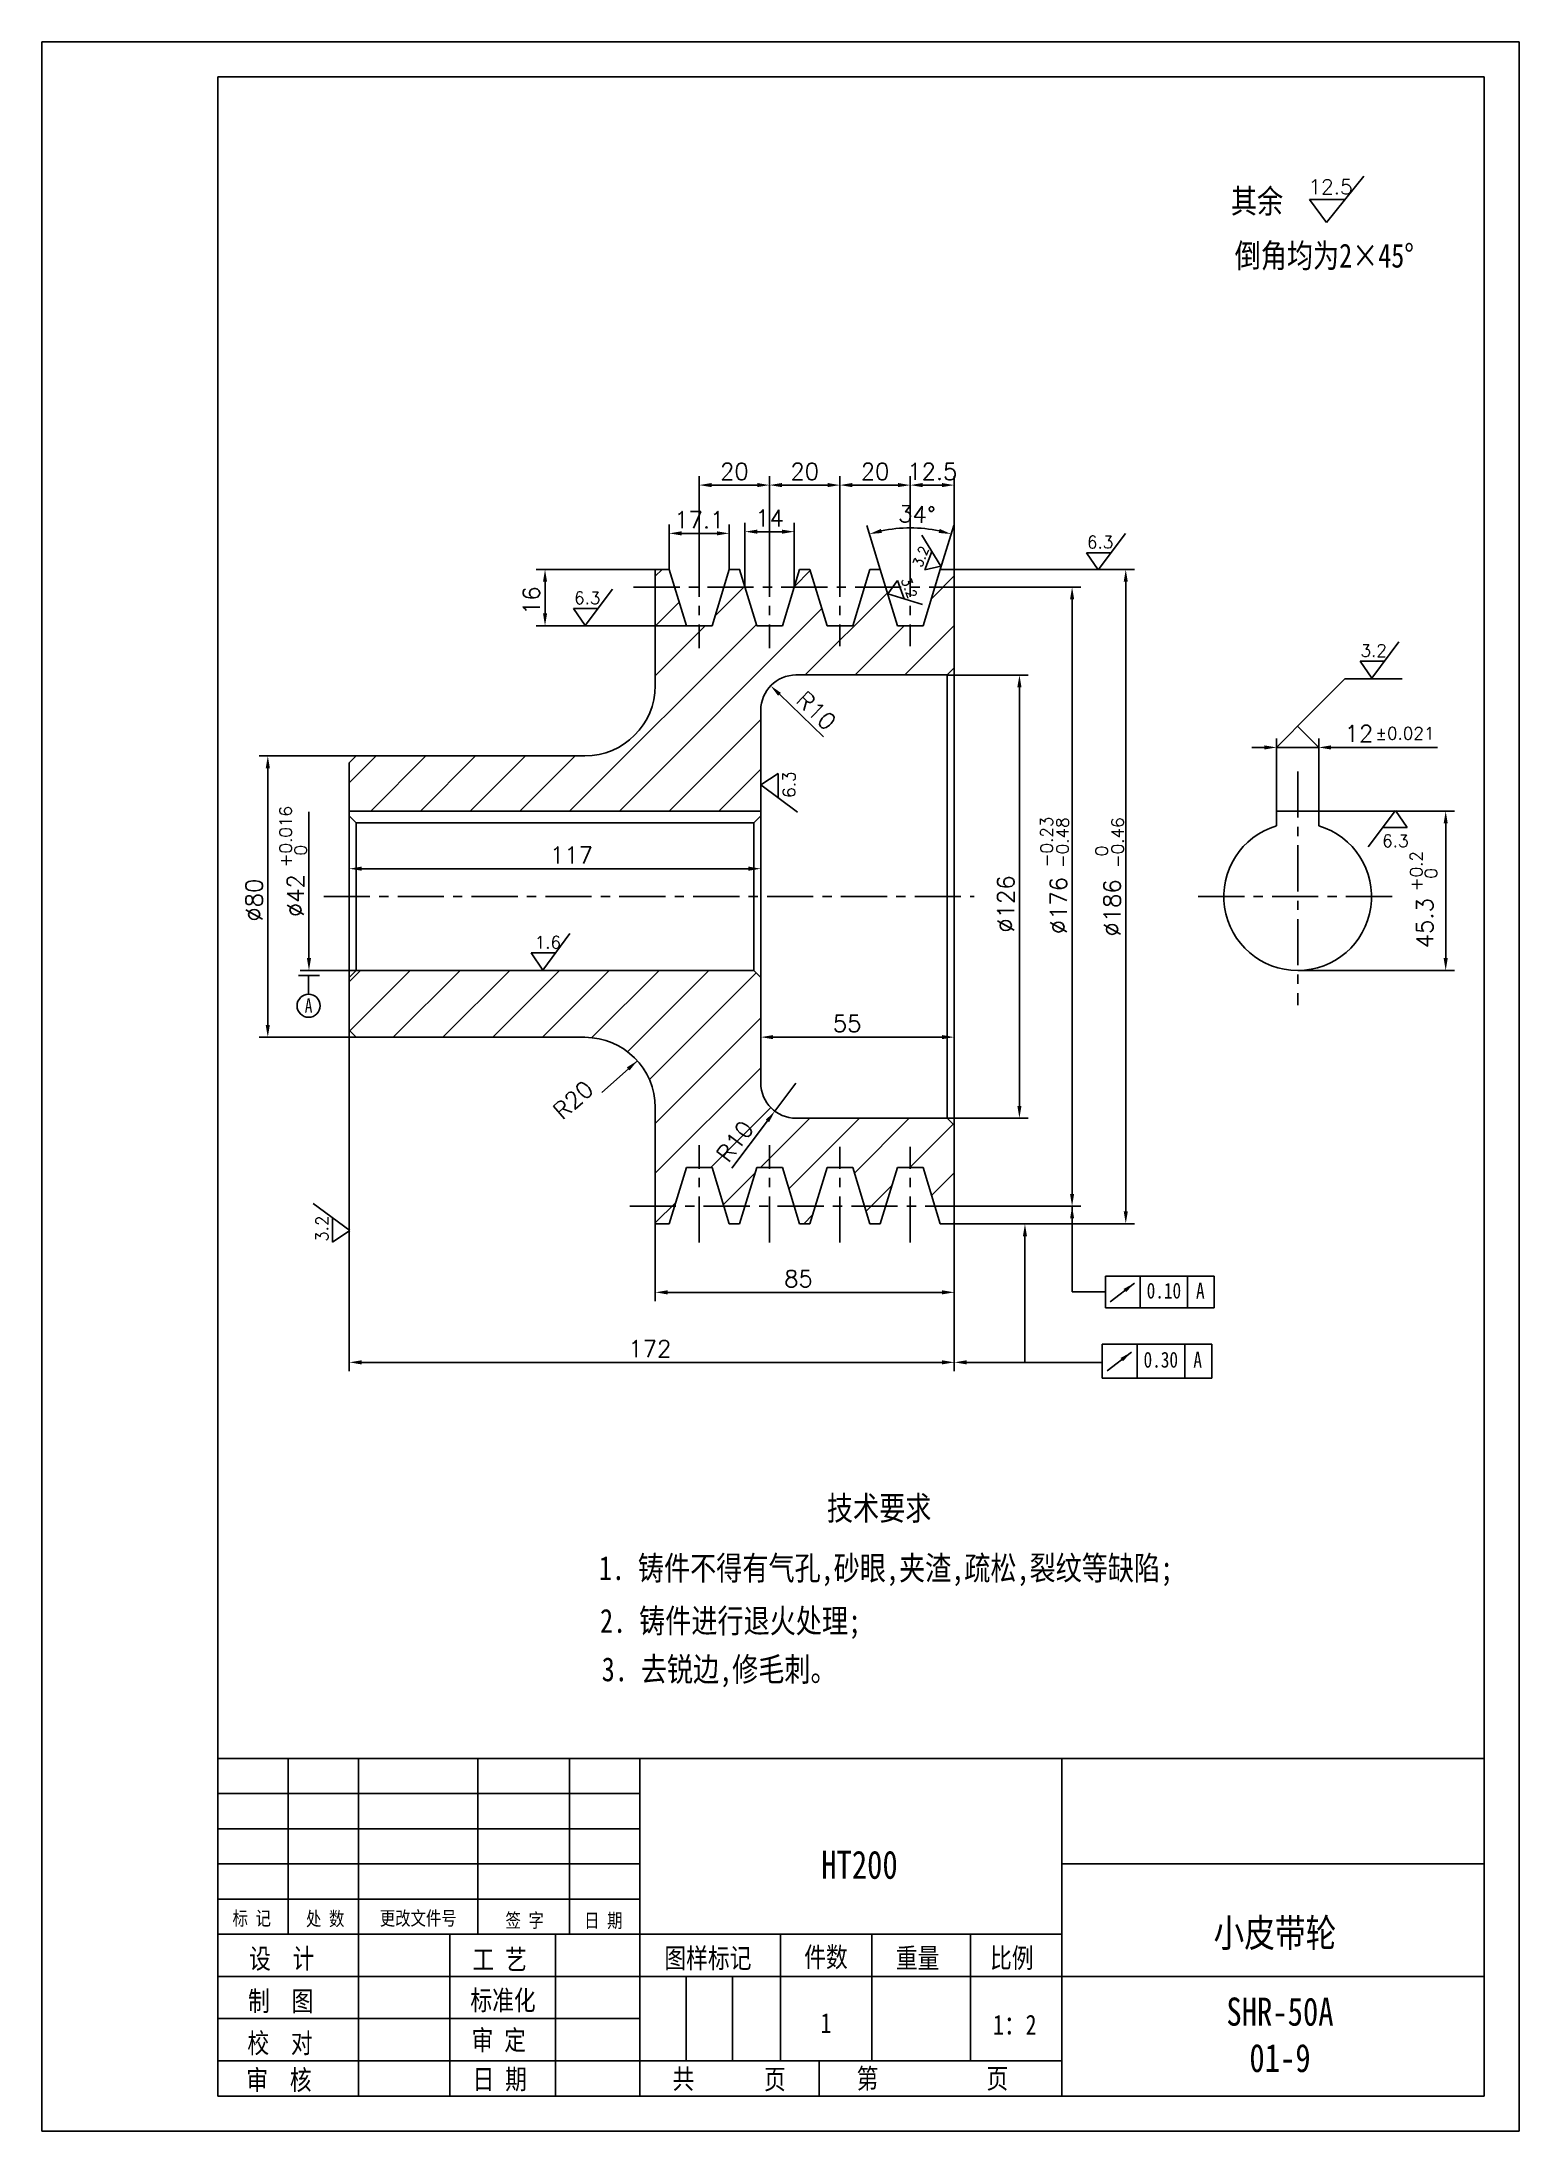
# Model space of a CAD drawing. Extents: x 346 to 766, y 135 to 729.
import ezdxf

# ---------------------------------------------------------------- set-up
doc = ezdxf.new("R2010")
doc.units = 0
doc.header["$LTSCALE"] = 10.5
doc.header["$MEASUREMENT"] = 0
doc.linetypes.add('CENTER', pattern=[2, 1.25, -0.25, 0.25, -0.25])
doc.layers.get('0').update_dxf_attribs({"color": 2, "linetype": 'CONTINUOUS'})
doc.layers.get('DEFPOINTS').update_dxf_attribs({"linetype": 'CONTINUOUS'})
doc.layers.add('PART', color=3, linetype='CONTINUOUS')
doc.layers.add('SMPEN_THICK', color=7, linetype='CONTINUOUS')
doc.styles.add('HZDX', font='', dxfattribs={"width": 0.8, "height": 7.5})
doc.styles.get("Standard").update_dxf_attribs({"font": 'txt.shx', "height": 4.75})
doc.styles.get('HZDX').set_extended_font_data('SimSun')
doc.dimstyles.get("Standard").update_dxf_attribs({"dimtxt": 0.18, "dimasz": 0.18, "dimexe": 0.18, "dimexo": 0.0625, "dimgap": 0.09, "dimtad": 0, "dimtih": 1, "dimtoh": 1, "dimdec": 4, "dimzin": 0, "dimdsep": 46, "dimtxsty": 'Standard', "dimcen": 0.09, "dimadec": 0, "dimazin": 0, "dimtfac": 1, "dimtdec": 4, "dimtofl": 0, "dimtmove": 0, "dimatfit": 3, "dimfxl": 1, "dimtolj": 1, "dimtzin": 0, "dimarcsym": 0})

# ---------------------------------------------------------------- blocks, each defined once
blk = doc.blocks.new('*D5')
at = {"color": 2, "linetype": 'ByBlock', "transparency": 16777216}
for p, q in [((593.31, 606.31), (593.31, 637.8)), ((605.81, 611.31), (605.81, 637.8)), ((602.31, 635.3), (596.81, 635.3))]:
    blk.add_line(p, q, dxfattribs=at)
for points in [[(596.81, 635.89), (596.81, 634.72), (593.31, 635.3)], [(602.31, 635.89), (602.31, 634.72), (605.81, 635.3)]]:
    blk.add_solid(points, dxfattribs=at)
at = {"layer": 'DEFPOINTS', "color": 0, "linetype": 'ByBlock', "transparency": 16777216}
for p in [(593.31, 635.3), (593.31, 606.31), (605.81, 611.31)]:
    blk.add_point(p, dxfattribs=at)
at = {"color": 2, "linetype": 'ByBlock', "transparency": 16777216, "insert": (599.56, 639.18), "char_height": 4.75, "attachment_point": 5}
blk.add_mtext('\\A1;12.5', dxfattribs=at)
blk = doc.blocks.new('*D6')
at = {"color": 2, "linetype": 'ByBlock', "transparency": 16777216}
for p, q in [((573.31, 606.31), (573.31, 637.8)), ((593.31, 606.31), (593.31, 637.8)), ((589.81, 635.3), (576.81, 635.3))]:
    blk.add_line(p, q, dxfattribs=at)
for points in [[(576.81, 635.89), (576.81, 634.72), (573.31, 635.3)], [(589.81, 635.89), (589.81, 634.72), (593.31, 635.3)]]:
    blk.add_solid(points, dxfattribs=at)
at = {"layer": 'DEFPOINTS', "color": 0, "linetype": 'ByBlock', "transparency": 16777216}
for p in [(573.31, 635.3), (573.31, 606.31), (593.31, 606.31)]:
    blk.add_point(p, dxfattribs=at)
at = {"color": 2, "linetype": 'ByBlock', "transparency": 16777216, "insert": (583.31, 639.18), "char_height": 4.75, "attachment_point": 5}
blk.add_mtext('\\A1;20', dxfattribs=at)
blk = doc.blocks.new('*D7')
at = {"color": 2, "linetype": 'ByBlock', "transparency": 16777216}
for p, q in [((553.31, 606.31), (553.31, 637.8)), ((573.31, 606.31), (573.31, 637.8)), ((569.81, 635.3), (556.81, 635.3))]:
    blk.add_line(p, q, dxfattribs=at)
for points in [[(556.81, 635.89), (556.81, 634.72), (553.31, 635.3)], [(569.81, 635.89), (569.81, 634.72), (573.31, 635.3)]]:
    blk.add_solid(points, dxfattribs=at)
at = {"layer": 'DEFPOINTS', "color": 0, "linetype": 'ByBlock', "transparency": 16777216}
for p in [(553.31, 635.3), (553.31, 606.31), (573.31, 606.31)]:
    blk.add_point(p, dxfattribs=at)
at = {"color": 2, "linetype": 'ByBlock', "transparency": 16777216, "insert": (563.31, 639.18), "char_height": 4.75, "attachment_point": 5}
blk.add_mtext('\\A1;20', dxfattribs=at)
blk = doc.blocks.new('*D8')
at = {"color": 2, "linetype": 'ByBlock', "transparency": 16777216}
for p, q in [((533.31, 606.31), (533.31, 637.8)), ((553.31, 606.31), (553.31, 637.8)), ((549.81, 635.3), (536.81, 635.3))]:
    blk.add_line(p, q, dxfattribs=at)
for points in [[(536.81, 635.89), (536.81, 634.72), (533.31, 635.3)], [(549.81, 635.89), (549.81, 634.72), (553.31, 635.3)]]:
    blk.add_solid(points, dxfattribs=at)
at = {"layer": 'DEFPOINTS', "color": 0, "linetype": 'ByBlock', "transparency": 16777216}
for p in [(533.31, 635.3), (533.31, 606.31), (553.31, 606.31)]:
    blk.add_point(p, dxfattribs=at)
at = {"color": 2, "linetype": 'ByBlock', "transparency": 16777216, "insert": (543.31, 639.18), "char_height": 4.75, "attachment_point": 5}
blk.add_mtext('\\A1;20', dxfattribs=at)
blk = doc.blocks.new('*D9')
at = {"color": 2, "linetype": 'ByBlock', "transparency": 16777216}
for p, q in [((520.81, 579.31), (486.97, 579.31)), ((489.47, 575.81), (489.47, 566.81)), ((529.7, 563.31), (486.97, 563.31))]:
    blk.add_line(p, q, dxfattribs=at)
for points in [[(488.89, 575.81), (490.05, 575.81), (489.47, 579.31)], [(488.89, 566.81), (490.05, 566.81), (489.47, 563.31)]]:
    blk.add_solid(points, dxfattribs=at)
at = {"layer": 'DEFPOINTS', "color": 0, "linetype": 'ByBlock', "transparency": 16777216}
for p in [(520.81, 579.31), (489.47, 563.31), (529.7, 563.31)]:
    blk.add_point(p, dxfattribs=at)
at = {"color": 2, "linetype": 'ByBlock', "transparency": 16777216, "insert": (485.6, 570.46), "char_height": 4.75, "attachment_point": 5, "rotation": 90}
blk.add_mtext('\\A1;16', dxfattribs=at)
blk = doc.blocks.new('*D10')
at = {"color": 2, "linetype": 'ByBlock', "transparency": 16777216}
for p, q in [((605.81, 574.31), (641.8, 574.31)), ((639.3, 570.81), (639.3, 401.81)), ((605.81, 398.31), (641.8, 398.31))]:
    blk.add_line(p, q, dxfattribs=at)
for points in [[(638.72, 570.81), (639.89, 570.81), (639.3, 574.31)], [(638.72, 401.81), (639.89, 401.81), (639.3, 398.31)]]:
    blk.add_solid(points, dxfattribs=at)
at = {"layer": 'DEFPOINTS', "color": 0, "linetype": 'ByBlock', "transparency": 16777216}
for p in [(605.81, 574.31), (605.81, 398.31), (639.3, 398.31)]:
    blk.add_point(p, dxfattribs=at)
at = {"color": 2, "linetype": 'ByBlock', "transparency": 16777216, "insert": (635.43, 483.77), "char_height": 4.75, "attachment_point": 5, "rotation": 90}
blk.add_mtext('\\A1;∅176', dxfattribs=at)
blk = doc.blocks.new('*D11')
at = {"color": 2, "linetype": 'ByBlock', "transparency": 16777216}
for p, q in [((603.81, 549.31), (626.83, 549.31)), ((624.33, 545.81), (624.33, 426.81)), ((603.81, 423.31), (626.83, 423.31))]:
    blk.add_line(p, q, dxfattribs=at)
for points in [[(623.74, 545.81), (624.91, 545.81), (624.33, 549.31)], [(623.74, 426.81), (624.91, 426.81), (624.33, 423.31)]]:
    blk.add_solid(points, dxfattribs=at)
at = {"layer": 'DEFPOINTS', "color": 0, "linetype": 'ByBlock', "transparency": 16777216}
for p in [(603.81, 549.31), (603.81, 423.31), (624.33, 423.31)]:
    blk.add_point(p, dxfattribs=at)
at = {"color": 2, "linetype": 'ByBlock', "transparency": 16777216, "insert": (620.45, 484.21), "char_height": 4.75, "attachment_point": 5, "rotation": 90}
blk.add_mtext('\\A1;∅126', dxfattribs=at)
blk = doc.blocks.new('*D12')
at = {"color": 2, "linetype": 'ByBlock', "transparency": 16777216}
for p, q in [((605.81, 579.31), (657.06, 579.31)), ((654.56, 575.81), (654.56, 396.81)), ((605.81, 393.31), (657.06, 393.31))]:
    blk.add_line(p, q, dxfattribs=at)
for points in [[(653.98, 575.81), (655.14, 575.81), (654.56, 579.31)], [(653.98, 396.81), (655.14, 396.81), (654.56, 393.31)]]:
    blk.add_solid(points, dxfattribs=at)
at = {"layer": 'DEFPOINTS', "color": 0, "linetype": 'ByBlock', "transparency": 16777216}
for p in [(605.81, 579.31), (605.81, 393.31), (654.56, 393.31)]:
    blk.add_point(p, dxfattribs=at)
at = {"color": 2, "linetype": 'ByBlock', "transparency": 16777216, "insert": (650.68, 483.11), "char_height": 4.75, "attachment_point": 5, "rotation": 90}
blk.add_mtext('\\A1;∅186', dxfattribs=at)
blk = doc.blocks.new('*D13')
at = {"color": 2, "linetype": 'ByBlock', "transparency": 16777216}
for p, q in [((438.85, 526.31), (411.16, 526.31)), ((413.66, 522.81), (413.66, 449.81)), ((438.81, 446.31), (411.16, 446.31))]:
    blk.add_line(p, q, dxfattribs=at)
for points in [[(413.07, 522.81), (414.24, 522.81), (413.66, 526.31)], [(413.07, 449.81), (414.24, 449.81), (413.66, 446.31)]]:
    blk.add_solid(points, dxfattribs=at)
at = {"layer": 'DEFPOINTS', "color": 0, "linetype": 'ByBlock', "transparency": 16777216}
for p in [(438.85, 526.31), (413.66, 446.31), (438.81, 446.31)]:
    blk.add_point(p, dxfattribs=at)
at = {"color": 2, "linetype": 'ByBlock', "transparency": 16777216, "insert": (409.78, 485.31), "char_height": 4.75, "attachment_point": 5, "rotation": 90}
blk.add_mtext('\\A1;∅80', dxfattribs=at)
blk = doc.blocks.new('*D14')
at = {"color": 2, "linetype": 'ByBlock', "transparency": 16777216}
for p, q in [((520.81, 361.31), (520.81, 339.31)), ((605.81, 361.31), (605.81, 339.31)), ((602.31, 341.81), (524.31, 341.81))]:
    blk.add_line(p, q, dxfattribs=at)
for points in [[(524.31, 342.39), (524.31, 341.22), (520.81, 341.81)], [(602.31, 342.39), (602.31, 341.22), (605.81, 341.81)]]:
    blk.add_solid(points, dxfattribs=at)
at = {"layer": 'DEFPOINTS', "color": 0, "linetype": 'ByBlock', "transparency": 16777216}
for p in [(520.81, 361.31), (605.81, 361.31), (520.81, 341.81)]:
    blk.add_point(p, dxfattribs=at)
at = {"color": 2, "linetype": 'ByBlock', "transparency": 16777216, "insert": (561.52, 345.68), "char_height": 4.75, "attachment_point": 5}
blk.add_mtext('\\A1;85', dxfattribs=at)
blk = doc.blocks.new('*D15')
at = {"color": 2, "linetype": 'ByBlock', "transparency": 16777216}
for p, q in [((433.81, 448.31), (433.81, 351.41)), ((605.81, 393.31), (605.81, 351.41)), ((602.31, 353.91), (437.31, 353.91))]:
    blk.add_line(p, q, dxfattribs=at)
for points in [[(437.31, 354.49), (437.31, 353.32), (433.81, 353.91)], [(602.31, 354.49), (602.31, 353.32), (605.81, 353.91)]]:
    blk.add_solid(points, dxfattribs=at)
at = {"layer": 'DEFPOINTS', "color": 0, "linetype": 'ByBlock', "transparency": 16777216}
for p in [(433.81, 448.31), (605.81, 393.31), (433.81, 353.91)]:
    blk.add_point(p, dxfattribs=at)
at = {"color": 2, "linetype": 'ByBlock', "transparency": 16777216, "insert": (519.26, 357.78), "char_height": 4.75, "attachment_point": 5}
blk.add_mtext('\\A1;172', dxfattribs=at)
blk = doc.blocks.new('*D16')
at = {"layer": 'DEFPOINTS', "color": 0, "transparency": 16777216}
for p in [(550.81, 486.31), (605.81, 486.31), (605.81, 446.36)]:
    blk.add_point(p, dxfattribs=at)
at = {"layer": 'SMPEN_THICK', "color": 2, "lineweight": -2, "transparency": 16777216}
for p, q in [((550.81, 486.31), (550.81, 443.86)), ((605.81, 486.31), (605.81, 443.86)), ((554.31, 446.36), (602.31, 446.36))]:
    blk.add_line(p, q, dxfattribs=at)
at = {"layer": 'SMPEN_THICK', "color": 2, "transparency": 16777216}
for points in [[(554.31, 446.95), (554.31, 445.78), (550.81, 446.36)], [(602.31, 446.95), (602.31, 445.78), (605.81, 446.36)]]:
    blk.add_solid(points, dxfattribs=at)
at = {"layer": 'SMPEN_THICK', "color": 2, "transparency": 16777216, "insert": (575.36, 450.24), "char_height": 4.75, "attachment_point": 5}
blk.add_mtext('\\A1;55', dxfattribs=at)
blk = doc.blocks.new('*D17')
at = {"layer": 'DEFPOINTS', "color": 0, "transparency": 16777216}
for p in [(560.81, 433.31), (554.79, 425.32)]:
    blk.add_point(p, dxfattribs=at)
at = {"layer": 'SMPEN_THICK', "color": 2, "lineweight": -2, "transparency": 16777216}
for p, q in [((560.81, 433.31), (554.79, 425.32)), ((542.59, 409.11), (552.69, 422.52))]:
    blk.add_line(p, q, dxfattribs=at)
at = {"layer": 'SMPEN_THICK', "color": 2, "transparency": 16777216}
blk.add_solid([(552.22, 422.87), (553.16, 422.17), (554.79, 425.32)], dxfattribs=at)
at = {"layer": 'SMPEN_THICK', "color": 2, "transparency": 16777216, "insert": (543.49, 416.75), "char_height": 4.75, "attachment_point": 5, "rotation": 53.04412}
blk.add_mtext('\\A1;R10', dxfattribs=at)
blk = doc.blocks.new('*D18')
at = {"color": 2, "linetype": 'ByBlock', "transparency": 16777216}
blk.add_line((505.61, 425.61), (515.71, 434.65), dxfattribs=at)
blk.add_solid([(512.71, 432.75), (513.49, 431.88), (515.71, 434.65)], dxfattribs=at)
at = {"layer": 'DEFPOINTS', "color": 0, "linetype": 'ByBlock', "transparency": 16777216}
for p in [(515.71, 434.65), (500.81, 421.31)]:
    blk.add_point(p, dxfattribs=at)
at = {"color": 2, "linetype": 'ByBlock', "transparency": 16777216, "insert": (497.48, 423.53), "char_height": 4.75, "attachment_point": 5, "rotation": 41.8118}
blk.add_mtext('\\A1;R20', dxfattribs=at)
blk = doc.blocks.new('*D19')
at = {"layer": 'DEFPOINTS', "color": 0, "transparency": 16777216}
for p in [(553.6, 546.25), (560.81, 539.31)]:
    blk.add_point(p, dxfattribs=at)
at = {"layer": 'SMPEN_THICK', "color": 2, "lineweight": -2, "transparency": 16777216}
blk.add_line((568.65, 531.77), (556.12, 543.82), dxfattribs=at)
at = {"layer": 'SMPEN_THICK', "color": 2, "transparency": 16777216}
blk.add_solid([(556.53, 544.24), (555.72, 543.4), (553.6, 546.25)], dxfattribs=at)
at = {"layer": 'SMPEN_THICK', "color": 2, "transparency": 16777216, "insert": (566.54, 539.17), "char_height": 4.75, "attachment_point": 5, "rotation": 316.10186}
blk.add_mtext('\\A1;R10', dxfattribs=at)
blk = doc.blocks.new('*D20')
at = {"layer": 'DEFPOINTS', "color": 0, "transparency": 16777216}
for p in [(560.31, 590.06), (546.31, 574.31), (560.31, 574.31)]:
    blk.add_point(p, dxfattribs=at)
at = {"layer": 'SMPEN_THICK', "color": 2, "lineweight": -2, "transparency": 16777216}
for p, q in [((546.31, 574.31), (546.31, 592.56)), ((549.81, 590.06), (556.81, 590.06)), ((560.31, 574.31), (560.31, 592.56))]:
    blk.add_line(p, q, dxfattribs=at)
at = {"layer": 'SMPEN_THICK', "color": 2, "transparency": 16777216}
for points in [[(549.81, 590.64), (549.81, 589.47), (546.31, 590.06)], [(556.81, 590.64), (556.81, 589.47), (560.31, 590.06)]]:
    blk.add_solid(points, dxfattribs=at)
at = {"layer": 'SMPEN_THICK', "color": 2, "transparency": 16777216, "insert": (553.31, 593.93), "char_height": 4.75, "attachment_point": 5}
blk.add_mtext('\\A1;14', dxfattribs=at)
blk = doc.blocks.new('*D21')
at = {"layer": 'DEFPOINTS', "color": 0, "transparency": 16777216}
for p in [(589.38, 590.93), (584.78, 579.31), (601.83, 579.31), (589.67, 563.31), (596.94, 563.31)]:
    blk.add_point(p, dxfattribs=at)
at = {"layer": 'SMPEN_THICK', "color": 2, "lineweight": -2, "transparency": 16777216}
for p, q in [((584.78, 579.31), (580.97, 591.78)), ((601.83, 579.31), (605.64, 591.78))]:
    blk.add_line(p, q, dxfattribs=at)
blk.add_arc((593.31, 551.42), 39.71, 78.05226, 101.94774, dxfattribs=at)
at = {"layer": 'SMPEN_THICK', "color": 2, "transparency": 16777216}
for points in [[(585.23, 589.7), (584.94, 590.83), (581.7, 589.39)], [(601.67, 590.83), (601.38, 589.7), (604.91, 589.39)]]:
    blk.add_solid(points, dxfattribs=at)
at = {"layer": 'SMPEN_THICK', "color": 2, "transparency": 16777216, "insert": (595.19, 594.96), "char_height": 4.75, "attachment_point": 5, "rotation": 357.52511}
blk.add_mtext('\\A1;34°', dxfattribs=at)
blk = doc.blocks.new('*D22')
at = {"layer": 'DEFPOINTS', "color": 0, "transparency": 16777216}
for p in [(541.83, 589.58), (524.78, 579.31), (541.83, 579.31)]:
    blk.add_point(p, dxfattribs=at)
at = {"layer": 'SMPEN_THICK', "color": 2, "lineweight": -2, "transparency": 16777216}
for p, q in [((524.78, 579.31), (524.78, 592.08)), ((528.28, 589.58), (538.33, 589.58)), ((541.83, 579.31), (541.83, 592.08))]:
    blk.add_line(p, q, dxfattribs=at)
at = {"layer": 'SMPEN_THICK', "color": 2, "transparency": 16777216}
for points in [[(528.28, 590.16), (528.28, 588.99), (524.78, 589.58)], [(538.33, 590.16), (538.33, 588.99), (541.83, 589.58)]]:
    blk.add_solid(points, dxfattribs=at)
at = {"layer": 'SMPEN_THICK', "color": 2, "transparency": 16777216, "insert": (533.31, 593.45), "char_height": 4.75, "attachment_point": 5}
blk.add_mtext('\\A1;17.1', dxfattribs=at)
blk = doc.blocks.new('*D23')
at = {"layer": 'DEFPOINTS', "color": 0, "transparency": 16777216}
for p in [(550.81, 494.25), (433.81, 486.31), (550.81, 486.31)]:
    blk.add_point(p, dxfattribs=at)
at = {"layer": 'SMPEN_THICK', "color": 2, "lineweight": -2, "transparency": 16777216}
for p, q in [((433.81, 486.31), (433.81, 496.75)), ((437.31, 494.25), (547.31, 494.25)), ((550.81, 486.31), (550.81, 496.75))]:
    blk.add_line(p, q, dxfattribs=at)
at = {"layer": 'SMPEN_THICK', "color": 2, "transparency": 16777216}
for points in [[(437.31, 494.84), (437.31, 493.67), (433.81, 494.25)], [(547.31, 494.84), (547.31, 493.67), (550.81, 494.25)]]:
    blk.add_solid(points, dxfattribs=at)
at = {"layer": 'SMPEN_THICK', "color": 2, "transparency": 16777216, "insert": (496.96, 498.13), "char_height": 4.75, "attachment_point": 5}
blk.add_mtext('\\A1;117', dxfattribs=at)

msp = doc.modelspace()

# ---------------------------------------------------------------- hatches: boundary and pattern name
at = {"layer": 'SMPEN_THICK'}
h = msp.add_hatch(dxfattribs=at)
h.set_pattern_fill('ANSI31', color=256, scale=80, style=0)
h.paths.add_polyline_path([(550.80521, 510.61194), (550.80521, 539.31194, -0.414213562), (560.80521, 549.31194), (603.80521, 549.31194), (605.80521, 551.31194), (605.80521, 574.31194), (600.30521, 574.31194), (596.94218, 563.31194), (589.66825, 563.31194), (586.30521, 574.31194), (580.30521, 574.31194), (576.94218, 563.31194), (569.66825, 563.31194), (566.30521, 574.31194), (560.30521, 574.31194), (556.94218, 563.31194), (549.66825, 563.31194), (546.30521, 574.31194), (540.30521, 574.31194), (536.94218, 563.31194), (529.66825, 563.31194), (526.30521, 574.31194), (520.80521, 574.31194), (520.80521, 546.31194, -0.414213562), (500.80521, 526.31194), (435.80521, 526.31194), (433.80521, 524.31194), (433.80521, 510.61194)])
h.paths.add_polyline_path([(435.80521, 465.31194), (433.80521, 463.31194), (433.80521, 448.31194), (435.80521, 446.31194), (500.80521, 446.31194, -0.414213562), (520.80521, 426.31194), (520.80521, 398.31194), (526.30521, 398.31194), (529.66825, 409.31194), (536.94218, 409.31194), (540.30521, 398.31194), (546.30521, 398.31194), (549.66825, 409.31194), (556.94218, 409.31194), (560.30521, 398.31194), (566.30521, 398.31194), (569.66825, 409.31194), (576.94218, 409.31194), (580.30521, 398.31194), (586.30521, 398.31194), (589.66825, 409.31194), (596.94218, 409.31194), (600.30521, 398.31194), (605.80521, 398.31194), (605.80521, 421.31194), (603.80521, 423.31194), (560.80521, 423.31194, -0.414213562), (550.80521, 433.31194), (550.80521, 463.31194), (548.80521, 465.31194)])
h.paths.add_polyline_path([(520.80521, 398.31194), (520.80521, 393.31194), (524.77656, 393.31194), (526.30521, 398.31194)])
h.paths.add_polyline_path([(541.83387, 393.31194), (544.77656, 393.31194), (546.30521, 398.31194), (540.30521, 398.31194)])
h.paths.add_polyline_path([(561.83387, 393.31194), (564.77656, 393.31194), (566.30521, 398.31194), (560.30521, 398.31194)])
h.paths.add_polyline_path([(581.83387, 393.31194), (584.77656, 393.31194), (586.30521, 398.31194), (580.30521, 398.31194)])
h.paths.add_polyline_path([(601.83387, 393.31194), (605.80521, 393.31194), (605.80521, 398.31194), (600.30521, 398.31194)])
h.paths.add_polyline_path([(600.30521, 574.31194), (605.80521, 574.31194), (605.80521, 579.31194), (601.83387, 579.31194)])
h.paths.add_polyline_path([(580.30521, 574.31194), (586.30521, 574.31194), (584.77656, 579.31194), (581.83387, 579.31194)])
h.paths.add_polyline_path([(560.30521, 574.31194), (566.30521, 574.31194), (564.77656, 579.31194), (561.83387, 579.31194)])
h.paths.add_polyline_path([(540.30521, 574.31194), (546.30521, 574.31194), (544.77656, 579.31194), (541.83387, 579.31194)])
h.paths.add_polyline_path([(520.80521, 574.31194), (526.30521, 574.31194), (524.77656, 579.31194), (520.80521, 579.31194)])
h.paths.add_polyline_path([(536.83845, 413.82705), (544.45364, 423.94897), (550.14722, 419.66542), (542.53202, 409.5435)], flags=24)

# ---------------------------------------------------------------- linework, layer by layer
for p, q in [((722.24457, 691.09477), (711.5818, 677.99018)), ((706.81924, 684.51071), (711.5818, 677.99018)), ((716.88734, 684.51071), (706.81924, 684.51071)), ((596.54437, 589.04439), (602.00745, 580.26392)), ((654.44959, 589.57376), (646.7223, 579.21104)), ((599.43689, 584.39542), (597.41259, 579.22989)), ((643.42322, 584.08704), (646.7223, 579.21104)), ((650.35824, 584.08704), (643.42322, 584.08704)), ((508.63162, 573.71697), (500.90433, 563.35425)), ((589.69351, 576.17963), (586.90662, 572.38289)), ((596.79219, 569.34684), (586.90662, 572.38289)), ((591.55811, 570.95433), (589.69351, 576.17963)), ((497.60525, 568.23025), (500.90433, 563.35425)), ((504.54028, 568.23025), (497.60525, 568.23025)), ((732.20076, 558.75342), (724.47347, 548.3907)), ((728.10942, 553.2667), (721.17439, 553.2667)), ((721.17439, 553.2667), (724.47347, 548.3907)), ((555.73019, 521.34614), (550.85418, 518.04706)), ((561.21691, 510.31978), (550.85418, 518.04706)), ((555.73019, 514.41112), (555.73019, 521.34614)), ((723.49116, 500.45667), (731.21844, 510.8194)), ((727.5825, 505.94339), (734.51752, 505.94339)), ((734.51752, 505.94339), (731.21844, 510.8194)), ((496.53619, 475.8089), (488.8089, 465.44617)), ((485.50982, 470.32218), (488.8089, 465.44617)), ((492.44484, 470.32218), (485.50982, 470.32218)), ((423.58002, 399.07174), (433.94274, 391.34445)), ((429.06674, 394.9804), (429.06674, 388.04537)), ((429.06674, 388.04537), (433.94274, 391.34445))]:
    msp.add_line(p, q)
at = {"color": 2, "linetype": 'ByBlock'}
for p, q in [((693.93752, 528.71627), (690.43752, 528.71627)), ((697.43752, 510.61194), (697.43752, 531.21627)), ((697.43752, 528.71627), (709.43752, 528.71627)), ((709.43752, 510.61194), (709.43752, 531.21627)), ((712.93752, 528.71627), (743.20953, 528.71627)), ((422.36299, 468.81194), (422.36299, 510.38278)), ((709.43752, 510.61194), (748.00525, 510.61194)), ((745.50525, 507.11194), (745.50525, 468.81194)), ((435.80521, 465.31194), (419.86299, 465.31194)), ((703.43752, 465.31194), (748.00525, 465.31194))]:
    msp.add_line(p, q, dxfattribs=at)
for points in [[(693.93752, 529.2996), (693.93752, 528.13294), (697.43752, 528.71627)], [(712.93752, 529.2996), (712.93752, 528.13294), (709.43752, 528.71627)], [(744.92192, 507.11194), (746.08858, 507.11194), (745.50525, 510.61194)], [(421.77965, 468.81194), (422.94632, 468.81194), (422.36299, 465.31194)], [(744.92192, 468.81194), (746.08858, 468.81194), (745.50525, 465.31194)]]:
    msp.add_solid(points, dxfattribs=at)
at = {"layer": 'DEFPOINTS', "color": 0, "linetype": 'ByBlock'}
for p in [(709.43752, 528.71627), (435.80521, 507.31194), (697.43752, 510.61194), (709.43752, 510.61194), (709.43752, 510.61194), (709.43752, 510.61194), (435.80521, 465.31194), (703.43752, 465.31194), (745.50525, 465.31194), (703.43752, 463.31194)]:
    msp.add_point(p, dxfattribs=at)
at = {"layer": 'PART', "linetype": 'Continuous'}
for p, q in [((346.40753, 135.32701), (346.40753, 729.32701)), ((346.40753, 729.32701), (766.40753, 729.32701)), ((766.40753, 729.32701), (766.40753, 135.32701)), ((416.40753, 241.32701), (416.40753, 191.32701)), ((436.40753, 241.32701), (436.40753, 145.32701)), ((470.40753, 241.32701), (470.40753, 191.32701)), ((496.40753, 241.32701), (496.40753, 191.32701)), ((516.40753, 241.32701), (516.40753, 145.32701)), ((636.40753, 241.32701), (636.40753, 145.32701)), ((756.40753, 211.32701), (636.40753, 211.32701)), ((462.40753, 191.32701), (462.40753, 145.32701)), ((492.40753, 191.32701), (492.40753, 145.32701)), ((556.40753, 191.32701), (556.40753, 155.32701)), ((582.40753, 191.32701), (582.40753, 155.32701)), ((610.40753, 191.32701), (610.40753, 155.32701)), ((529.60753, 179.32701), (529.60753, 155.32701)), ((542.80753, 179.32701), (542.80753, 155.32701)), ((756.40753, 179.32701), (636.40753, 179.32701)), ((567.36308, 155.32701), (567.36308, 145.32701)), ((766.40753, 135.32701), (346.40753, 135.32701))]:
    msp.add_line(p, q, dxfattribs=at)
at = {"layer": 'SMPEN_THICK', "color": 4}
for p, q in [((396.40753, 719.32701), (756.40753, 719.32701)), ((396.40753, 241.32701), (396.40753, 719.32701)), ((756.40753, 719.32701), (756.40753, 145.32701)), ((520.80521, 579.31194), (520.80521, 546.31194)), ((520.80521, 579.31194), (524.77656, 579.31194)), ((524.77656, 579.31194), (529.66825, 563.31194)), ((541.83387, 579.31194), (536.94218, 563.31194)), ((541.83387, 579.31194), (544.80521, 579.31194)), ((541.83387, 579.31194), (544.77656, 579.31194)), ((544.77656, 579.31194), (549.66825, 563.31194)), ((561.83387, 579.31194), (556.94218, 563.31194)), ((561.83387, 579.31194), (564.77656, 579.31194)), ((561.83387, 579.31194), (564.77656, 579.31194)), ((564.77656, 579.31194), (569.66825, 563.31194)), ((581.83387, 579.31194), (576.94218, 563.31194)), ((581.83387, 579.31194), (584.77656, 579.31194)), ((581.83387, 579.31194), (584.77656, 579.31194)), ((584.77656, 579.31194), (589.66825, 563.31194)), ((601.83387, 579.31194), (596.94218, 563.31194)), ((601.83387, 579.31194), (605.80521, 579.31194)), ((605.80521, 579.31194), (605.80521, 393.31194)), ((529.66825, 563.31194), (536.94218, 563.31194)), ((549.66825, 563.31194), (556.94218, 563.31194)), ((569.66825, 563.31194), (576.94218, 563.31194)), ((589.66825, 563.31194), (596.94218, 563.31194)), ((560.80521, 549.31194), (603.80521, 549.31194)), ((603.80521, 549.31194), (605.80521, 551.31194)), ((603.80521, 549.31194), (603.80521, 423.31194)), ((550.80521, 539.31194), (550.80521, 433.31194)), ((433.80521, 524.31194), (435.80521, 526.31194)), ((433.80521, 524.31194), (433.80521, 465.31194)), ((435.80521, 526.31194), (500.80521, 526.31194)), ((433.80521, 510.61194), (550.80521, 510.61194)), ((433.80521, 509.31194), (435.80521, 507.31194)), ((435.80521, 507.31194), (548.80521, 507.31194)), ((435.80521, 507.31194), (435.80521, 465.31194)), ((550.80521, 509.31194), (548.80521, 507.31194)), ((548.80521, 507.31194), (548.80521, 465.31194)), ((697.43752, 510.61194), (709.43752, 510.61194)), ((697.43752, 510.61194), (697.43752, 506.43655)), ((709.43752, 510.61194), (709.43752, 506.43655)), ((433.80521, 465.31194), (433.80521, 448.31194)), ((433.80521, 463.31194), (435.80521, 465.31194)), ((435.80521, 465.31194), (548.80521, 465.31194)), ((550.80521, 463.31194), (548.80521, 465.31194)), ((433.80521, 448.31194), (435.80521, 446.31194)), ((435.80521, 446.31194), (500.80521, 446.31194)), ((520.80521, 426.31194), (520.80521, 393.31194)), ((560.80521, 423.31194), (603.80521, 423.31194)), ((603.80521, 423.31194), (605.80521, 421.31194)), ((524.77656, 393.31194), (529.66825, 409.31194)), ((529.66825, 409.31194), (536.94218, 409.31194)), ((541.83387, 393.31194), (536.94218, 409.31194)), ((544.77656, 393.31194), (549.66825, 409.31194)), ((549.66825, 409.31194), (556.94218, 409.31194)), ((561.83387, 393.31194), (556.94218, 409.31194)), ((564.77656, 393.31194), (569.66825, 409.31194)), ((569.66825, 409.31194), (576.94218, 409.31194)), ((581.83387, 393.31194), (576.94218, 409.31194)), ((584.77656, 393.31194), (589.66825, 409.31194)), ((589.66825, 409.31194), (596.94218, 409.31194)), ((601.83387, 393.31194), (596.94218, 409.31194)), ((520.80521, 393.31194), (524.77656, 393.31194)), ((541.83387, 393.31194), (544.77656, 393.31194)), ((541.83387, 393.31194), (544.77656, 393.31194)), ((561.83387, 393.31194), (564.77656, 393.31194)), ((561.83387, 393.31194), (564.77656, 393.31194)), ((581.83387, 393.31194), (584.77656, 393.31194)), ((581.83387, 393.31194), (584.77656, 393.31194)), ((601.83387, 393.31194), (605.80521, 393.31194)), ((396.40753, 241.32701), (396.40753, 145.32701)), ((756.40753, 241.32701), (396.40753, 241.32701)), ((756.40753, 145.32701), (396.40753, 145.32701))]:
    msp.add_line(p, q, dxfattribs=at)
at = {"layer": 'SMPEN_THICK', "linetype": 'CENTER'}
for p, q in [((533.30521, 584.67966), (533.30521, 556.96684)), ((553.30521, 584.67966), (553.30521, 556.96684)), ((573.30521, 584.67966), (573.30521, 557.4962)), ((593.30521, 584.67966), (593.30521, 557.4962)), ((514.6254, 574.31194), (614.37018, 574.31194)), ((703.43752, 521.89872), (703.43752, 455.45252)), ((426.58133, 486.31194), (611.44845, 486.31194)), ((675.16069, 486.31194), (732.37757, 486.31194)), ((533.30521, 387.94422), (533.30521, 415.65704)), ((553.30521, 387.94422), (553.30521, 415.65704)), ((573.30521, 387.94422), (573.30521, 415.12768)), ((593.30521, 387.94422), (593.30521, 415.12768)), ((513.55722, 398.31194), (614.37018, 398.31194))]:
    msp.add_line(p, q, dxfattribs=at)
at = {"layer": 'SMPEN_THICK', "color": 2}
msp.add_line((597.41259, 579.22989), (602.00745, 580.26392), dxfattribs=at)
at = {"layer": 'SMPEN_THICK'}
for p, q in [((707.19923, 538.55877), (716.84017, 548.1941)), ((716.84017, 548.1941), (733.14338, 548.1941)), ((697.43752, 528.71627), (707.19923, 538.55877)), ((709.43752, 528.71627), (703.41177, 534.73997)), ((419.39269, 463.84821), (425.31335, 463.84821)), ((422.25094, 463.84821), (422.25094, 458.54502)), ((679.70468, 378.45153), (648.76976, 378.45153)), ((648.76976, 378.45153), (648.76976, 369.39634)), ((658.68943, 378.45153), (658.68943, 369.39634)), ((672.10451, 378.45153), (672.10451, 369.39634)), ((679.70468, 369.39634), (679.70468, 378.45153)), ((648.76976, 369.39634), (679.70468, 369.39634)), ((679.05992, 359.05697), (647.89127, 359.05697)), ((647.89127, 359.05697), (647.89127, 349.39364)), ((657.81094, 359.05697), (657.81094, 349.39364)), ((671.34288, 359.05697), (671.34288, 349.39364)), ((679.05992, 349.39364), (679.05992, 359.05697)), ((647.89127, 349.39364), (679.05992, 349.39364)), ((516.40753, 231.32701), (396.40753, 231.32701)), ((516.40753, 221.32701), (396.40753, 221.32701)), ((516.40753, 211.32701), (396.40753, 211.32701)), ((516.40753, 201.32701), (396.40753, 201.32701)), ((636.40753, 191.32701), (396.40753, 191.32701)), ((636.40753, 179.32701), (396.40753, 179.32701)), ((516.40753, 167.32701), (396.40753, 167.32701)), ((636.40753, 155.32701), (396.40753, 155.32701))]:
    msp.add_line(p, q, dxfattribs=at)
at = {"layer": 'SMPEN_THICK', "color": 2}
for points in [[(625.90215, 389.75835), (625.90215, 353.90767)], [(609.30521, 353.90767), (647.77568, 353.90767)]]:
    msp.add_lwpolyline(points, dxfattribs=at)
at = {"layer": 'SMPEN_THICK'}
msp.add_circle((422.25094, 455.27845), 3.26657, dxfattribs=at)
at = {"layer": 'SMPEN_THICK', "color": 4}
for centre, radius, start, end in [((560.80521, 539.31194), 10, 90, 180), ((500.80521, 546.31194), 20, 270, 0), ((703.43752, 486.31194), 21, 106.6015496, 73.3984504), ((500.80521, 426.31194), 20, 0, 90), ((560.80521, 433.31194), 10, 180, 270)]:
    msp.add_arc(centre, radius, start, end, dxfattribs=at)
at = {"layer": 'SMPEN_THICK', "color": 2}
for points in [[(625.31881, 389.75835), (625.90215, 393.25835), (626.48548, 389.75835)], [(609.30521, 353.32433), (605.80521, 353.90767), (609.30521, 354.491)]]:
    msp.add_solid(points, dxfattribs=at)

# ---------------------------------------------------------------- texts
for s, height, p in [('12.5', 4.2, (706.48689, 686.01296)), ('6.3', 3.5, (643.5332, 585.33891)), ('6.3', 3.5, (497.71523, 569.48212)), ('3.2', 3.5, (721.28437, 554.51858)), ('6.3', 3.5, (727.46109, 500.41288)), ('1.6', 3.5, (486.51811, 471.57405))]:
    msp.add_text(s, height=height).set_placement(p)
for s, height, rotation, p in [('3.2', 2.8, 68.60048881, (596.51224, 579.67722)), ('3.2', 2.8, 289.63844998, (590.66632, 576.43336)), ('6.3', 3.5, 90, (560.60197, 514.38804)), ('3.2', 3.5, 90, (427.81487, 388.15535))]:
    msp.add_text(s, height=height, rotation=rotation).set_placement(p)
at = {"layer": 'SMPEN_THICK', "style": 'HZDX', "width": 0.8}
for s, height, p in [('其余', 6.804, (684.45132, 680.60956)), ('倒角均为2×45%%D', 6.804, (685.51913, 665.13528)), ('A', 4, (421.16115, 453.35103)), ('0.10', 4.5, (660.50055, 372.04435)), ('A', 4.5, (674.53273, 372.04435)), ('0.30', 4.5, (659.62207, 352.40654)), ('A', 4.5, (673.77111, 352.40654)), ('技术要求', 6.804, (569.59588, 309.03808)), ('1. 铸件不得有气孔,砂眼,夹渣,疏松,裂纹等缺陷;', 6.804, (504.75863, 292.02953)), ('2. 铸件进行退火处理;', 6.804, (505.10424, 277.02013)), ('3. 去锐边,修毛刺。', 6.804, (505.58598, 263.24582)), ('HT200', 8, (567.97326, 207.08261)), ('标 记', 4, (400.64118, 193.86809)), ('处 数', 4, (421.52558, 193.73999)), ('更改文件号', 4, (442.50459, 193.86987)), ('签 字', 4, (478.23256, 193.26159)), ('日 期', 4, (500.61022, 193.21803)), ('小皮带轮', 8, (679.50346, 187.70813)), ('设  计', 5.67, (405.35413, 181.56511)), ('工 艺', 5.67, (468.83761, 181.30639)), ('图样标记', 5.67, (523.40164, 181.703)), ('件数', 5.67, (563.14362, 182.00025)), ('重量', 5.67, (589.20579, 181.70387)), ('比例', 5.67, (615.97698, 181.74085)), ('制  图', 5.67, (405.05761, 169.50122)), ('标准化', 5.67, (468.24458, 169.72401)), ('SHR-50A', 8, (683.16454, 165.31828)), ('1', 5.67, (567.78337, 163.23395)), ('1：2', 5.67, (616.82781, 162.76412)), ('校  对', 5.67, (404.85387, 157.54357)), ('审 定', 5.67, (468.57808, 158.40065)), ('01-9', 8, (689.70489, 152.14778)), ('审  核', 5.67, (404.55735, 147.07785)), ('日 期', 5.67, (468.8501, 147.28729)), ('共', 5.67, (525.70755, 147.39122)), ('页', 5.67, (551.72351, 147.26152)), ('第', 5.67, (578.04284, 147.46517)), ('页', 5.67, (614.97352, 147.46517))]:
    msp.add_text(s, height=height, dxfattribs=at).set_placement(p)
at = {"layer": 'SMPEN_THICK', "color": 2}
for s, height, p in [('12', 4.75, (716.79265, 530.27085)), ('%%p0.021', 3.5, (725.51589, 530.96641))]:
    msp.add_text(s, height=height, dxfattribs=at).set_placement(p)
for s, height, p in [('+0.016', 3.5, (417.4979, 494.66309)), ('-0.23', 3.5, (633.81405, 494.66309)), ('-0.48', 3.5, (638.32531, 494.42728)), ('-0.46', 3.5, (653.98884, 494.42728)), ('0', 3.5, (421.74368, 498.00925)), (' 0', 3.5, (649.47758, 494.66309)), ('+0.2', 3.5, (738.87481, 487.86761)), ('0', 3.5, (743.05878, 491.41735)), ('∅42', 4.75, (420.90998, 480.47351)), ('45.3', 4.75, (741.92506, 471.6326))]:
    msp.add_text(s, height=height, rotation=90, dxfattribs=at).set_placement(p)

# ---------------------------------------------------------------- dimensions: what is measured, and where the dimension line sits
at = {"layer": 'SMPEN_THICK'}
for base, p1, p2, picture, middle in [((533.30521, 603.30268), (553.30521, 574.31194), (533.30521, 574.31194), '*D8', (543.30521, 639.17768)), ((553.30521, 603.30268), (573.30521, 574.31194), (553.30521, 574.31194), '*D7', (563.30521, 639.17768)), ((573.30521, 603.30268), (593.30521, 574.31194), (573.30521, 574.31194), '*D6', (583.30521, 639.17768))]:
    dim = msp.add_linear_dim(base=base, p1=p1, p2=p2, dimstyle='Standard', override={"dimtxt": 5, "dimasz": 3.5, "dimexe": 2.5, "dimexo": 0, "dimgap": 1.5, "dimtad": 1, "dimtih": 0, "dimtoh": 0, "dimzin": 8, "dimclrd": 2, "dimclre": 2, "dimclrt": 2, "dimtm": 0.115, "dimtfac": 0.66667, "dimtofl": 1, "dimatfit": 1, "dimtvp": 5, "dimtzin": 8}, dxfattribs=at)
    dim.commit()
    dim.dimension.update_dxf_attribs({"geometry": picture, "text_midpoint": middle, "insert": (0, -32)})
for base, p1, p2, picture, middle, set_off in [((593.30521, 603.30268), (605.80521, 579.31194), (593.30521, 574.31194), '*D5', (599.55521, 603.30268), (0, -32)), ((520.80521, 373.80778), (605.80521, 393.31194), (520.80521, 393.31194), '*D14', (561.52145, 373.80778), (0, 32))]:
    dim = msp.add_linear_dim(base=base, p1=p1, p2=p2, dimstyle='Standard', override={"dimtxt": 5, "dimasz": 3.5, "dimexe": 2.5, "dimexo": 0, "dimgap": 1.5, "dimtad": 1, "dimtih": 0, "dimtoh": 0, "dimzin": 8, "dimclrd": 2, "dimclre": 2, "dimclrt": 2, "dimtm": 0.115, "dimtfac": 0.66667, "dimtofl": 1, "dimatfit": 1, "dimtvp": 5, "dimtzin": 8}, dxfattribs=at)
    dim.commit()
    dim.dimension.update_dxf_attribs({"geometry": picture, "text_midpoint": middle, "dimtype": 160, "insert": set_off})
dim = msp.add_linear_dim(base=(541.83387, 589.57812), p1=(524.77656, 579.31194), p2=(541.83387, 579.31194), text='17.1', dimstyle='Standard', override={"dimtxt": 5, "dimasz": 3.5, "dimexe": 2.5, "dimexo": 0, "dimgap": 1.5, "dimtad": 1, "dimtih": 0, "dimtoh": 0, "dimzin": 8, "dimclrd": 2, "dimclre": 2, "dimclrt": 2, "dimtm": 0.115, "dimtfac": 0.66667, "dimtofl": 1, "dimatfit": 1, "dimtvp": 5, "dimtzin": 8}, dxfattribs=at)
dim.commit()
dim.dimension.update_dxf_attribs({"geometry": '*D22', "text_midpoint": (533.30521, 589.57812), "dimtype": 160})
for base, p1, p2, picture, middle in [((560.30521, 590.05731), (546.30521, 574.31194), (560.30521, 574.31194), '*D20', (553.30521, 590.05731)), ((550.80521, 494.25455), (433.80521, 486.31194), (550.80521, 486.31194), '*D23', (496.95795, 494.25455)), ((605.80521, 446.36424), (550.80521, 486.31194), (605.80521, 486.31194), '*D16', (575.35943, 446.36424)), ((433.80521, 353.90767), (605.80521, 393.31194), (433.80521, 448.31194), '*D15', (519.25896, 353.90767))]:
    dim = msp.add_linear_dim(base=base, p1=p1, p2=p2, dimstyle='Standard', override={"dimtxt": 5, "dimasz": 3.5, "dimexe": 2.5, "dimexo": 0, "dimgap": 1.5, "dimtad": 1, "dimtih": 0, "dimtoh": 0, "dimzin": 8, "dimclrd": 2, "dimclre": 2, "dimclrt": 2, "dimtm": 0.115, "dimtfac": 0.66667, "dimtofl": 1, "dimatfit": 1, "dimtvp": 5, "dimtzin": 8}, dxfattribs=at)
    dim.commit()
    dim.dimension.update_dxf_attribs({"geometry": picture, "text_midpoint": middle, "dimtype": 160})
dim = msp.add_angular_dim_2l(base=(589.38471, 590.92696), line1=((601.83387, 579.31194), (596.94218, 563.31194)), line2=((584.77656, 579.31194), (589.66825, 563.31194)), dimstyle='Standard', override={"dimtxt": 5, "dimasz": 3.5, "dimexe": 2.5, "dimexo": 0, "dimgap": 1.5, "dimtad": 1, "dimtih": 0, "dimtoh": 0, "dimzin": 8, "dimclrd": 2, "dimclre": 2, "dimclrt": 2, "dimtm": 0.115, "dimtfac": 0.66667, "dimtofl": 1, "dimatfit": 1, "dimtvp": 5, "dimtzin": 8}, dxfattribs=at)
dim.commit()
dim.dimension.update_dxf_attribs({"geometry": '*D21', "text_midpoint": (595.01974, 591.08395), "dimtype": 162})
dim = msp.add_linear_dim(base=(489.47051, 563.31194), p1=(520.80521, 579.31194), p2=(529.6969, 563.31194), angle=90, dimstyle='Standard', override={"dimtxt": 5, "dimasz": 3.5, "dimexe": 2.5, "dimexo": 0, "dimgap": 1.5, "dimtad": 1, "dimtih": 0, "dimtoh": 0, "dimzin": 8, "dimclrd": 2, "dimclre": 2, "dimclrt": 2, "dimtm": 0.115, "dimtfac": 0.66667, "dimtofl": 1, "dimatfit": 1, "dimtvp": 5, "dimtzin": 8}, dxfattribs=at)
dim.commit()
dim.dimension.update_dxf_attribs({"geometry": '*D9', "text_midpoint": (489.47051, 570.45942), "dimtype": 160})
for base, p1, p2, picture, middle in [((654.55864, 393.31194), (605.80521, 579.31194), (605.80521, 393.31194), '*D12', (654.55864, 483.11058)), ((639.30426, 398.31194), (605.80521, 574.31194), (605.80521, 398.31194), '*D10', (639.30426, 483.77343)), ((624.32671, 423.31194), (603.80521, 549.31194), (603.80521, 423.31194), '*D11', (624.32671, 484.21148))]:
    dim = msp.add_linear_dim(base=base, p1=p1, p2=p2, angle=90, text='%%c<>', dimstyle='Standard', override={"dimtxt": 5, "dimasz": 3.5, "dimexe": 2.5, "dimexo": 0, "dimgap": 1.5, "dimtad": 1, "dimtih": 0, "dimtoh": 0, "dimzin": 8, "dimclrd": 2, "dimclre": 2, "dimclrt": 2, "dimtm": 0.115, "dimtfac": 0.66667, "dimtofl": 1, "dimatfit": 1, "dimtvp": 5, "dimtzin": 8}, dxfattribs=at)
    dim.commit()
    dim.dimension.update_dxf_attribs({"geometry": picture, "text_midpoint": middle, "dimtype": 160})
dim = msp.add_radius_dim(center=(560.80521, 539.31194), mpoint=(553.59948, 546.24573), dimstyle='Standard', override={"dimtxt": 5, "dimasz": 3.5, "dimexe": 2.5, "dimexo": 0, "dimgap": 1.5, "dimtad": 1, "dimtih": 0, "dimtoh": 0, "dimzin": 8, "dimclrd": 2, "dimclre": 2, "dimclrt": 2, "dimtm": 0.115, "dimtfac": 0.66667, "dimtofl": 1, "dimtmove": 1, "dimtvp": 5, "dimtzin": 8}, dxfattribs=at)
dim.commit()
dim.dimension.update_dxf_attribs({"geometry": '*D19', "text_midpoint": (563.85641, 536.3759), "dimtype": 164})
dim = msp.add_linear_dim(base=(410.65623, 446.31194), p1=(435.85253, 526.31194), p2=(435.80521, 446.31194), angle=90, text='%%c<>', dimstyle='Standard', override={"dimtxt": 5, "dimasz": 3.5, "dimexe": 2.5, "dimexo": 0, "dimgap": 1.5, "dimtad": 1, "dimtih": 0, "dimtoh": 0, "dimzin": 8, "dimclrd": 2, "dimclre": 2, "dimclrt": 2, "dimtm": 0.115, "dimtfac": 0.66667, "dimtofl": 1, "dimatfit": 1, "dimtvp": 5, "dimtzin": 8}, dxfattribs=at)
dim.commit()
dim.dimension.update_dxf_attribs({"geometry": '*D13', "text_midpoint": (410.65623, 485.30943), "dimtype": 160, "insert": (-3, 0)})
dim = msp.add_radius_dim(center=(500.80521, 426.31194), mpoint=(515.71199, 439.64566), dimstyle='Standard', override={"dimtxt": 5, "dimasz": 3.5, "dimexe": 2.5, "dimexo": 0, "dimgap": 1.5, "dimtad": 1, "dimtih": 0, "dimtoh": 0, "dimzin": 8, "dimclrd": 2, "dimclre": 2, "dimclrt": 2, "dimtm": 0.115, "dimtfac": 0.66667, "dimtofl": 1, "dimtmove": 1, "dimtvp": 5, "dimtzin": 8}, dxfattribs=at)
dim.commit()
dim.dimension.update_dxf_attribs({"geometry": '*D18', "text_midpoint": (500.06157, 425.64677), "dimtype": 164, "insert": (0, 5)})
dim = msp.add_radius_dim(center=(560.80521, 433.31194), mpoint=(554.79321, 425.32095), dimstyle='Standard', override={"dimtxt": 5, "dimasz": 3.5, "dimexe": 2.5, "dimexo": 0, "dimgap": 1.5, "dimtad": 1, "dimtih": 0, "dimtoh": 0, "dimzin": 8, "dimclrd": 2, "dimclre": 2, "dimclrt": 2, "dimtm": 0.115, "dimtfac": 0.66667, "dimtofl": 1, "dimtmove": 1, "dimtvp": 5, "dimtzin": 8}, dxfattribs=at)
dim.commit()
dim.dimension.update_dxf_attribs({"geometry": '*D17', "text_midpoint": (546.58934, 414.41659)})

# ---------------------------------------------------------------- leaders
at = {"layer": 'SMPEN_THICK', "color": 2}
for points in [[(639.30426, 398.31194), (639.30426, 373.92394), (648.76976, 373.92394)], [(657.0746, 376.46005), (650.1539, 371.15727)], [(656.19611, 356.82224), (649.27541, 351.51945)]]:
    msp.add_leader(points, dimstyle='Standard', override={"dimtxt": 5, "dimasz": 3.5, "dimexe": 2.5, "dimexo": 0, "dimgap": 1.5, "dimtad": 1, "dimtih": 0, "dimtoh": 0, "dimzin": 8, "dimclrd": 2, "dimclre": 2, "dimclrt": 2, "dimtm": 0.115, "dimtfac": 0.66667, "dimtofl": 1, "dimtvp": 5, "dimtzin": 8}, dxfattribs=at)

doc.saveas('drawing.dxf')
